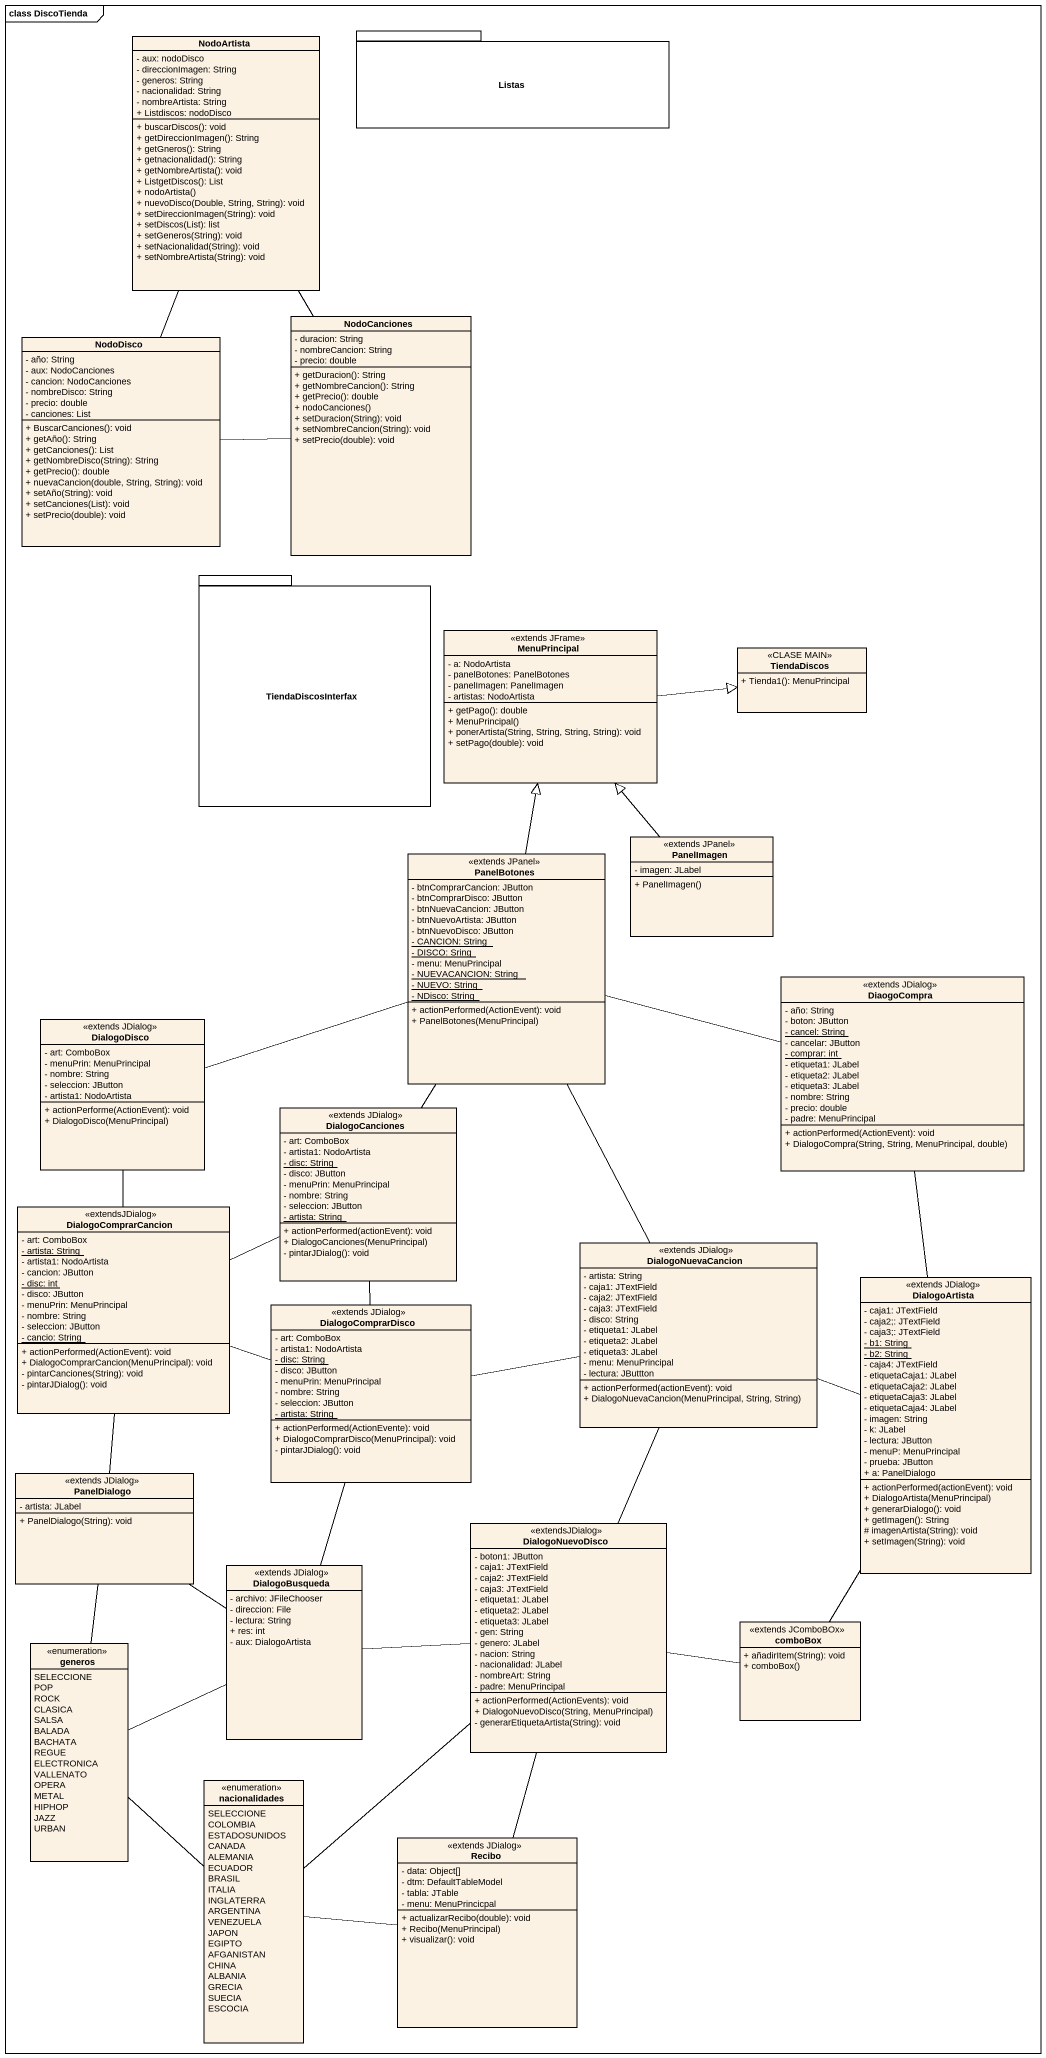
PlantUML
@startuml
mainframe class DiscoTienda
hide circle
hide empty members
skinparam classAttributeIconSize 0
class NodoArtista {
  - aux: nodoDisco
  - direccionImagen: String
  - generos: String
  - nacionalidad: String
  - nombreArtista: String
  + Listdiscos: nodoDisco
  + buscarDiscos(): void
  + getDireccionImagen(): String
  + getGneros(): String
  + getnacionalidad(): String
  + getNombreArtista(): void
  + ListgetDiscos(): List
  + nodoArtista()
  + nuevoDisco(Double, String, String): void
  + setDireccionImagen(String): void
  + setDiscos(List): list
  + setGeneros(String): void
  + setNacionalidad(String): void
  + setNombreArtista(String): void
}
package Listas {
}
class NodoDisco {
  - año: String
  - aux: NodoCanciones
  - cancion: NodoCanciones
  - nombreDisco: String
  - precio: double
  - canciones: List
  + BuscarCanciones(): void
  + getAño(): String
  + getCanciones(): List
  + getNombreDisco(String): String
  + getPrecio(): double
  + nuevaCancion(double, String, String): void
  + setAño(String): void
  + setCanciones(List): void
  + setPrecio(double): void
}
class NodoCanciones {
  - duracion: String
  - nombreCancion: String
  - precio: double
  + getDuracion(): String
  + getNombreCancion(): String
  + getPrecio(): double
  + nodoCanciones()
  + setDuracion(String): void
  + setNombreCancion(String): void
  + setPrecio(double): void
}
package TiendaDiscosInterfax {
}
class MenuPrincipal <<extends JFrame>> {
  - a: NodoArtista
  - panelBotones: PanelBotones
  - panelImagen: PanelImagen
  - artistas: NodoArtista
  + getPago(): double
  + MenuPrincipal()
  + ponerArtista(String, String, String, String): void
  + setPago(double): void
}
class TiendaDiscos <<CLASE MAIN>> {
  + Tienda1(): MenuPrincipal
}
class PanelImagen <<extends JPanel>> {
  - imagen: JLabel
  + PanelImagen()
}
class PanelBotones <<extends JPanel>> {
  - btnComprarCancion: JButton
  - btnComprarDisco: JButton
  - btnNuevaCancion: JButton
  - btnNuevoArtista: JButton
  - btnNuevoDisco: JButton
  {static} - CANCION: String
  {static} - DISCO: Sring
  - menu: MenuPrincipal
  {static} - NUEVACANCION: String
  {static} - NUEVO: String
  {static} - NDisco: String
  + actionPerformed(ActionEvent): void
  + PanelBotones(MenuPrincipal)
}
class DiaogoCompra <<extends JDialog>> {
  - año: String
  - boton: JButton
  {static} - cancel: String
  - cancelar: JButton
  {static} - comprar: int
  - etiqueta1: JLabel
  - etiqueta2: JLabel
  - etiqueta3: JLabel
  - nombre: String
  - precio: double
  - padre: MenuPrincipal
  + actionPerformed(ActionEvent): void
  + DialogoCompra(String, String, MenuPrincipal, double)
}
class DialogoDisco <<extends JDialog>> {
  - art: ComboBox
  - menuPrin: MenuPrincipal
  - nombre: String
  - seleccion: JButton
  - artista1: NodoArtista
  + actionPerforme(ActionEvent): void
  + DialogoDisco(MenuPrincipal)
}
class DialogoCanciones <<extends JDialog>> {
  - art: ComboBox
  - artista1: NodoArtista
  {static} - disc: String
  - disco: JButton
  - menuPrin: MenuPrincipal
  - nombre: String
  - seleccion: JButton
  {static} - artista: String
  + actionPerformed(actionEvent): void
  + DialogoCanciones(MenuPrincipal)
  - pintarJDialog(): void
}
class DialogoComprarCancion <<extendsJDialog>> {
  - art: ComboBox
  {static} - artista: String
  - artista1: NodoArtista
  - cancion: JButton
  {static} - disc: int
  - disco: JButton
  - menuPrin: MenuPrincipal
  - nombre: String
  - seleccion: JButton
  {static} - cancio: String
  + actionPerformed(ActionEvent): void
  + DialogoComprarCancion(MenuPrincipal): void
  - pintarCanciones(String): void
  - pintarJDialog(): void
}
class DialogoNuevaCancion <<extends JDialog>> {
  - artista: String
  - caja1: JTextField
  - caja2: JTextField
  - caja3: JTextField
  - disco: String
  - etiqueta1: JLabel
  - etiqueta2: JLabel
  - etiqueta3: JLabel
  - menu: MenuPrincipal
  - lectura: JButtton
  + actionPerformed(actionEvent): void
  + DialogoNuevaCancion(MenuPrincipal, String, String)
}
class DialogoArtista <<extends JDialog>> {
  - caja1: JTextField
  - caja2;: JTextField
  - caja3;: JTextField
  {static} - b1: String
  {static} - b2: String
  - caja4: JTextField
  - etiquetaCaja1: JLabel
  - etiquetaCaja2: JLabel
  - etiquetaCaja3: JLabel
  - etiquetaCaja4: JLabel
  - imagen: String
  - k: JLabel
  - lectura: JButton
  - menuP: MenuPrincipal
  - prueba: JButton
  + a: PanelDialogo
  + actionPerformed(actionEvent): void
  + DialogoArtista(MenuPrincipal)
  + generarDialogo(): void
  + getImagen(): String
  # imagenArtista(String): void
  + setImagen(String): void
}
class DialogoComprarDisco <<extends JDialog>> {
  - art: ComboBox
  - artista1: NodoArtista
  {static} - disc: String
  - disco: JButton
  - menuPrin: MenuPrincipal
  - nombre: String
  - seleccion: JButton
  {static} - artista: String
  + actionPerformed(ActionEvente): void
  + DialogoComprarDisco(MenuPrincipal): void
  - pintarJDialog(): void
}
class PanelDialogo <<extends JDialog>> {
  - artista: JLabel
  + PanelDialogo(String): void
}
class DialogoNuevoDisco <<extendsJDialog>> {
  - boton1: JButton
  - caja1: JTextField
  - caja2: JTextField
  - caja3: JTextField
  - etiqueta1: JLabel
  - etiqueta2: JLabel
  - etiqueta3: JLabel
  - gen: String
  - genero: JLabel
  - nacion: String
  - nacionalidad: JLabel
  - nombreArt: String
  - padre: MenuPrincipal
  + actionPerformed(ActionEvents): void
  + DialogoNuevoDisco(String, MenuPrincipal)
  - generarEtiquetaArtista(String): void
}
class DialogoBusqueda <<extends JDialog>> {
  - archivo: JFileChooser
  - direccion: File
  - lectura: String
  + res: int
  - aux: DialogoArtista
}
class comboBox <<extends JComboBOx>> {
  + añadirItem(String): void
  + comboBox()
}
enum generos {
  SELECCIONE
  POP
  ROCK
  CLASICA
  SALSA
  BALADA
  BACHATA
  REGUE
  ELECTRONICA
  VALLENATO
  OPERA
  METAL
  HIPHOP
  JAZZ
  URBAN
}
enum nacionalidades {
  SELECCIONE
  COLOMBIA
  ESTADOSUNIDOS
  CANADA
  ALEMANIA
  ECUADOR
  BRASIL
  ITALIA
  INGLATERRA
  ARGENTINA
  VENEZUELA
  JAPON
  EGIPTO
  AFGANISTAN
  CHINA
  ALBANIA
  GRECIA
  SUECIA
  ESCOCIA
}
class Recibo <<extends JDialog>> {
  - data: Object[]
  - dtm: DefaultTableModel
  - tabla: JTable
  - menu: MenuPrincicpal
  + actualizarRecibo(double): void
  + Recibo(MenuPrincipal)
  + visualizar(): void
}
NodoArtista -- NodoDisco
NodoArtista -- NodoCanciones
NodoDisco -right- NodoCanciones
MenuPrincipal -right-|> TiendaDiscos
PanelImagen -up-|> MenuPrincipal
PanelBotones -up-|> MenuPrincipal
PanelBotones -right- DiaogoCompra
PanelBotones -- DialogoCanciones
PanelBotones -- DialogoNuevaCancion
DiaogoCompra -- DialogoArtista
DialogoDisco -right- PanelBotones
DialogoDisco -- DialogoComprarCancion
DialogoCanciones -- DialogoComprarDisco
DialogoComprarCancion -right- DialogoCanciones
DialogoComprarCancion -right- DialogoComprarDisco
DialogoComprarCancion -- PanelDialogo
DialogoNuevaCancion -right- DialogoArtista
DialogoNuevaCancion -- DialogoNuevoDisco
DialogoArtista -- comboBox
DialogoComprarDisco -right- DialogoNuevaCancion
DialogoComprarDisco -- DialogoBusqueda
PanelDialogo -- DialogoBusqueda
DialogoNuevoDisco -right- comboBox
DialogoBusqueda -right- DialogoNuevoDisco
generos -up- PanelDialogo
generos -right- DialogoBusqueda
generos -- nacionalidades
nacionalidades -up- DialogoNuevoDisco
nacionalidades -right- Recibo
Recibo -up- DialogoNuevoDisco
@enduml
